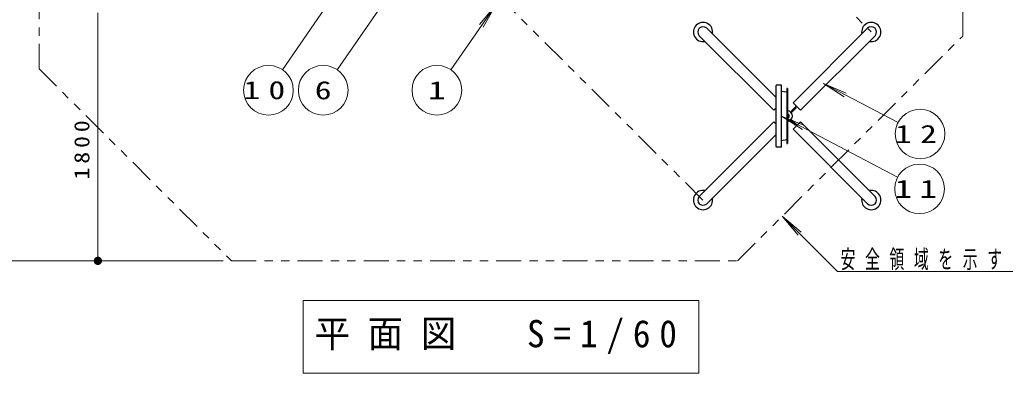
# Model space of a CAD drawing. Units: millimetres on the paper, with parts at other scales. Extents: x -365 to 0, y -26 to 257.
# Drawn here: x -300.2 to -181.2, y 130.1 to 172.9 of the extents above; entities that cross this region are included whole.
import ezdxf
from ezdxf.enums import TextEntityAlignment as Align

# ---------------------------------------------------------------- set-up
doc = ezdxf.new("R2010")
doc.units = ezdxf.units.MM
doc.linetypes.add('USER3', pattern=[8, 3, -1, 1, -1, 1, -1])
doc.layers.add('LY_1', color=7, linetype='Continuous', lineweight=13)
doc.styles.add('ＭＳ ゴシック', font='')
doc.styles.get('ＭＳ ゴシック').set_extended_font_data('MS Gothic')

# ---------------------------------------------------------------- blocks, each defined once
blk = doc.blocks.new('filled_dot')
at = {"color": 0, "linetype": 'Continuous', "lineweight": -2, "const_width": 1.25}
blk.add_lwpolyline([(-0.625, 0, 1), (0.625, 0, 1)], format="xyb", close=True, dxfattribs=at)

msp = doc.modelspace()

# ---------------------------------------------------------------- linework, layer by layer
at = {"layer": 'LY_1', "linetype": 'USER3'}
for p, q in [((-297.906, 166.987), (-297.906, 216.756)), ((-186.325, 170.95), (-186.325, 209.159)), ((-226.048, 200.076), (-197.365, 171.439)), ((-217.698, 151.105), (-246.382, 179.743)), ((-213.523, 143.751), (-186.325, 170.95)), ((-297.906, 166.987), (-274.67, 143.751)), ((-274.67, 143.751), (-213.523, 143.751))]:
    msp.add_line(p, q, dxfattribs=at)
at = {"layer": 'LY_1'}
for p, q in [((-268.49, 166.867), (-258.517, 181.387)), ((-261.881, 166.866), (-254.14, 178.126)), ((-248.147, 166.864), (-242.784, 174.643)), ((-242.784, 174.643), (-244.696, 172.331)), ((-242.784, 174.643), (-244.265, 172.034)), ((-290.797, 143.751), (-290.797, 173.751)), ((-203.152, 165.2), (-200.624, 163.584)), ((-203.152, 165.2), (-200.382, 164.048)), ((-194.134, 160.489), (-203.152, 165.2)), ((-208.206, 161.272), (-205.686, 159.644)), ((-208.206, 161.272), (-205.441, 160.107)), ((-194.186, 153.862), (-208.206, 161.272)), ((-208.129, 149.145), (-206.201, 146.847)), ((-208.129, 149.145), (-205.831, 147.217)), ((-201.445, 142.461), (-208.129, 149.145)), ((-275.67, 143.751), (-305.935, 143.751)), ((-275.67, 143.751), (-291.797, 143.751)), ((-201.445, 142.461), (-180.077, 142.461)), ((-266.015, 138.945), (-266.015, 130.145)), ((-218.215, 138.945), (-266.015, 138.945)), ((-218.215, 130.145), (-218.215, 138.945)), ((-266.015, 130.145), (-218.215, 130.145))]:
    msp.add_line(p, q, dxfattribs=at)
at = {"layer": 'LY_1', "lineweight": 25}
for p, q in [((-217.248, 171.888), (-208.872, 163.512)), ((-197.814, 171.888), (-206.824, 162.878)), ((-218.148, 170.989), (-209.138, 161.979)), ((-196.915, 170.989), (-205.925, 161.979)), ((-208.872, 157.572), (-208.872, 164.972)), ((-208.256, 165.022), (-208.822, 165.022)), ((-208.206, 157.572), (-208.206, 164.972)), ((-207.569, 164.605), (-207.569, 157.939)), ((-207.494, 164.605), (-207.569, 164.605)), ((-207.494, 164.605), (-207.494, 157.939)), ((-207.569, 164.147), (-208.206, 164.259)), ((-209.138, 161.979), (-208.872, 162.245)), ((-206.375, 162.429), (-207.082, 161.722)), ((-206.44, 162.258), (-207.032, 161.665)), ((-206.428, 162.482), (-207.017, 161.892)), ((-206.824, 162.878), (-205.925, 161.979)), ((-206.493, 162.311), (-206.44, 162.258)), ((-207.331, 161.387), (-207.494, 161.481)), ((-207.331, 161.157), (-207.494, 161.063)), ((-207.331, 161.387), (-207.331, 161.157)), ((-206.546, 160.18), (-207.138, 160.773)), ((-206.375, 160.115), (-207.082, 160.822)), ((-207.017, 161.893), (-206.964, 161.839)), ((-206.911, 160.758), (-206.964, 160.705)), ((-206.322, 160.168), (-206.911, 160.758)), ((-218.148, 151.555), (-209.138, 160.565)), ((-208.872, 160.299), (-209.138, 160.565)), ((-205.925, 160.565), (-206.824, 159.666)), ((-197.814, 150.656), (-206.824, 159.666)), ((-206.493, 160.233), (-206.546, 160.18)), ((-196.915, 151.555), (-205.925, 160.565)), ((-217.248, 150.656), (-208.872, 159.032)), ((-207.569, 158.397), (-208.206, 158.285)), ((-208.256, 157.522), (-208.822, 157.522)), ((-207.569, 157.939), (-207.494, 157.939))]:
    msp.add_line(p, q, dxfattribs=at)
at = {"layer": 'LY_1'}
for centre in [(-270.189, 164.394), (-263.581, 164.394), (-249.849, 164.394), (-191.475, 159.1), (-191.534, 152.46)]:
    msp.add_circle(centre, 3, dxfattribs=at)
at = {"layer": 'LY_1', "lineweight": 25}
for centre, radius, start, end in [((-217.698, 171.439), 1.165, 348.0779, 281.92197), ((-217.698, 171.439), 0.636, 45, 225), ((-197.365, 171.439), 1.165, 258.0779, 191.92197), ((-197.365, 171.439), 0.636, 315, 135), ((-208.822, 164.972), 0.05, 90, 180), ((-208.256, 164.972), 0.05, 0, 90), ((-207.531, 161.272), 0.636, 273.38114, 86.61886), ((-207.531, 161.272), 0.25, 278.62693, 81.37307), ((-208.822, 157.572), 0.05, 180, 270), ((-208.256, 157.572), 0.05, 270, 0), ((-217.698, 151.105), 1.165, 78.07791, 11.92197), ((-217.698, 151.105), 0.636, 135, 315), ((-197.365, 151.105), 1.165, 168.0779, 101.92197), ((-197.365, 151.105), 0.636, 225.00001, 45)]:
    msp.add_arc(centre, radius, start, end, dxfattribs=at)

# ---------------------------------------------------------------- block references
at = {"layer": 'LY_1', "xscale": 0.4, "yscale": 0.4, "rotation": 90}
msp.add_blockref('filled_dot', (-290.797, 143.751), dxfattribs=at)

# ---------------------------------------------------------------- texts
at = {"layer": 'LY_1', "style": 'ＭＳ ゴシック'}
for s, width, p in [('6', 1.35, (-263.581, 164.394)), ('1', 1.4, (-249.849, 164.394))]:
    msp.add_text(s, height=2.199, dxfattribs=dict(at, width=width)).set_placement(p, align=Align.MIDDLE_CENTER)
for s, insert, char_height, attachment_point in [('\\T1.5;\\W1.35;10', (-270.189, 164.394), 2.199, 5), ('\\T1.5;\\W1.35;12', (-191.475, 159.1), 2.199, 5), ('\\T1.43;\\W1.4;11', (-191.534, 152.46), 2.199, 5), ('\\T1.64;\\W0.6;安全領域を示す', (-201.077, 142.611), 2.199, 7), ('\\T1.5;\\W0.95;平面図\u3000S=1/60', (-264.615, 134.545), 3.299, 4)]:
    msp.add_mtext(s, dxfattribs=dict(at, insert=insert, char_height=char_height, attachment_point=attachment_point))
at = {"layer": 'LY_1', "insert": (-291.797, 157.411), "char_height": 1.833, "attachment_point": 8, "rotation": 90, "style": 'ＭＳ ゴシック'}
msp.add_mtext('\\T1.33;\\W1.15;1800', dxfattribs=at)

doc.saveas('drawing.dxf')
